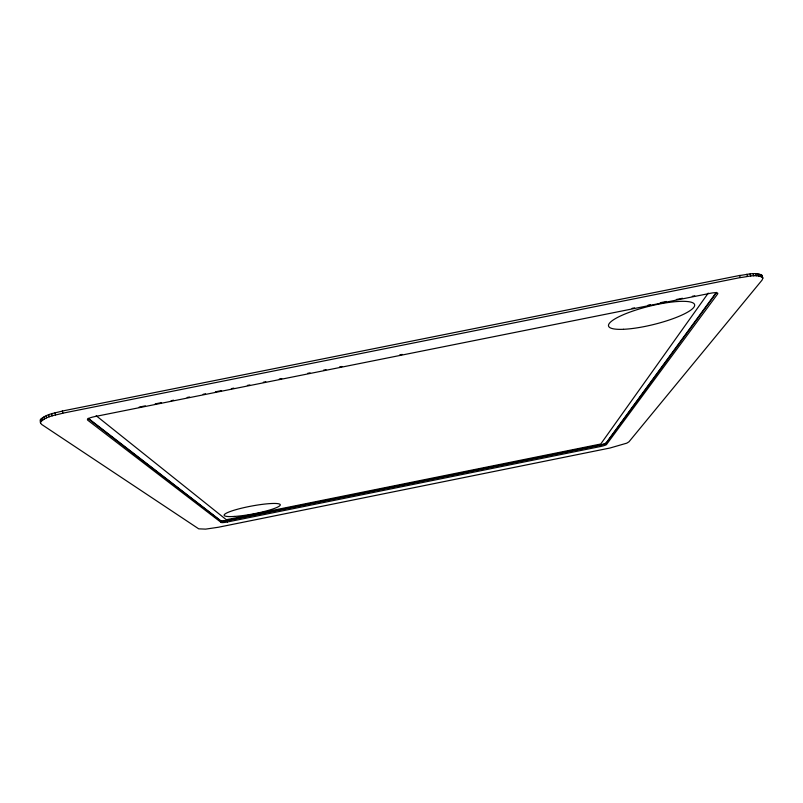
<?xml version="1.0" encoding="UTF-8"?>
<svg xmlns="http://www.w3.org/2000/svg" width="803" height="803" viewBox="0 0 803 803"><rect width="100%" height="100%" fill="white"/><g stroke="black" fill="none" stroke-linecap="round" stroke-linejoin="round"><path stroke-width="1.2" d="M40.381 419.768L40.491 422.82L41.555 424.375L198.712 528.836L205.628 529.127L218.316 527.26L609.999 448.014L626.802 443.156L628.98 441.791L762.087 280.066L762.85 278.169L761.957 275.309C755.191 271.705 746.8 274.807 739.673 275.469L62.433 411.016C55.026 413.164 45.962 413.866 40.381 419.768L40.491 422.82M708.256 293.105L600.734 444.019L226.346 519.742L96.169 415.713M220.885 520.836A5.601 0.763 -10.5 0 0 227.129 520.364L600.082 444.932A5.571 0.763 -12.6 0 0 606.124 442.935L716.306 292.362M716.437 292.864L606.205 443.256A5.571 0.763 -12.6 0 1 600.152 445.253L227.189 520.685A5.601 0.763 -10.5 0 1 220.945 521.167L88.3 418.795M606.496 444.531L717.681 293.908A9.245 1.977 -14.5 0 0 710.645 293.236L94.483 416.657A9.305 2.018 -8.8 0 0 87.657 420.14L221.176 522.462A5.601 0.763 -10.5 0 0 227.42 521.98L600.443 446.528A5.571 0.753 -12.6 0 0 606.496 444.531L606.124 442.935M40.722 421.926C46.323 416.044 55.377 415.332 62.785 413.194L740.205 277.587C747.332 276.925 755.713 273.823 762.489 277.396L762.85 278.169M139.19 407.101L145.333 405.866M155.17 403.899L161.313 402.664M171.149 400.697L173.609 400.205M187.129 397.495L189.578 397.003M203.099 394.293L205.558 393.801M215.395 391.834L221.538 390.599M231.374 388.632L233.834 388.14M247.354 385.43L249.813 384.938M263.334 382.228L265.783 381.736M279.303 379.036L281.763 378.544M307.579 373.365L310.038 372.873M323.559 370.173L326.008 369.681M339.528 366.971L341.988 366.479M399.753 354.906L402.213 354.414M632.061 308.372L634.511 307.88M648.031 305.17L650.49 304.678M660.327 302.711L666.47 301.476M676.307 299.509L682.45 298.274M692.286 296.307L694.746 295.815M88.21 418.273L220.885 520.836L221.186 522.462M761.957 275.309L762.489 277.396M761.103 274.666L761.635 276.764M759.768 274.184L760.3 276.282M757.972 273.863L758.504 275.961M755.733 273.703L756.275 275.81M753.114 273.723L753.646 275.83M750.132 273.913L750.675 276.031M746.86 274.275L747.402 276.393M739.673 275.469L740.205 277.587M600.082 444.932L600.443 446.528M227.129 520.364L227.42 521.98M62.433 411.016L62.785 413.194M55.136 412.722L55.487 414.89M51.844 413.675L52.185 415.854M48.873 414.679L49.214 416.857M46.273 415.713L46.614 417.881M44.095 416.757L44.436 418.925M42.368 417.791L42.71 419.959M41.124 418.805L41.465 420.963M623.509 329.29A44.326 9.385 -13.9 0 0 693.922 307.158A44.326 9.385 -13.9 0 0 637.311 309.597A44.326 9.385 -13.9 0 0 623.509 329.29M234.606 516.429A28.547 4.015 -10.6 0 0 279.966 505.539A28.547 4.015 -10.6 0 0 242.125 508.058A28.547 4.015 -10.6 0 0 234.606 516.429"/></g></svg>
